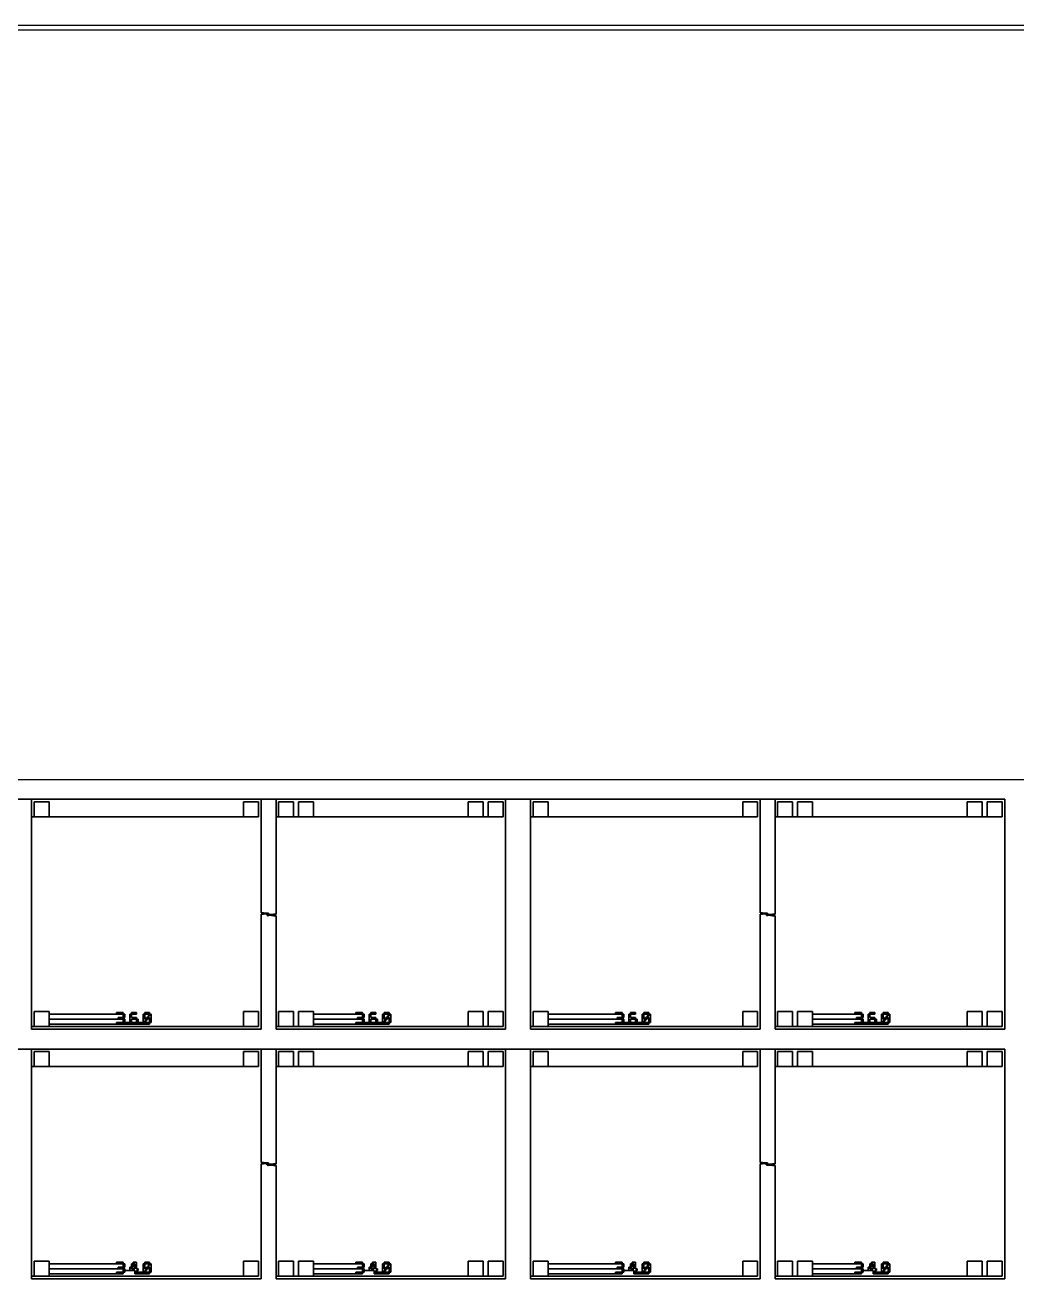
# Model space of a CAD drawing. Extents: x -10 to 10010, y -10 to 10010.
# Drawn here: x 6487 to 8474, y 7480 to 10010 of the extents above; entities that cross this region are included whole.
import ezdxf

# ---------------------------------------------------------------- set-up
doc = ezdxf.new("R2010")
doc.units = 0
for name, color, linetype in [('L0D0', 1, 'CONTINUOUS'), ('L100D0', 9, 'CONTINUOUS'), ('L10D0', 8, 'CONTINUOUS'), ('L5D0', 4, 'CONTINUOUS'), ('L6D0', 5, 'CONTINUOUS'), ('L7D0', 6, 'CONTINUOUS'), ('L8D0', 7, 'CONTINUOUS')]:
    doc.layers.add(name, color=color, linetype=linetype)

msp = doc.modelspace()

# ---------------------------------------------------------------- linework, layer by layer
at = {"layer": 'L0D0'}
msp.add_lwpolyline([(-10, -10), (-10, 0), (0, 0), (10000, 0), (10000, 10000), (0, 10000), (0, 0), (-10, 0), (-10, 10010), (10010, 10010), (10010, -10)], close=True, dxfattribs=at)
at = {"layer": 'L100D0'}
for points in [[(1475, 8500), (8500, 8500), (8500, 1475), (1475, 1475)], [(6450, 8460), (6500, 8460), (6500, 8000), (6960, 8000), (6960, 8230), (6965, 8230), (6973, 8230.75), (6974.8, 8230.75), (6974.8, 8232.25), (6973, 8232.25), (6965, 8233), (6960, 8233), (6960, 8460), (6990, 8460), (6990, 8230), (6985, 8230), (6977, 8229.25), (6975.2, 8229.25), (6975.2, 8227.75), (6977, 8227.75), (6985, 8227), (6990, 8227), (6990, 8000), (7450, 8000), (7450, 8460), (7500, 8460), (7500, 8000), (7960, 8000), (7960, 8230), (7965, 8230), (7973, 8230.75), (7974.8, 8230.75), (7974.8, 8232.25), (7973, 8232.25), (7965, 8233), (7960, 8233), (7960, 8460), (7990, 8460), (7990, 8230), (7985, 8230), (7977, 8229.25), (7975.2, 8229.25), (7975.2, 8227.75), (7977, 8227.75), (7985, 8227), (7990, 8227), (7990, 8000), (8450, 8000), (8450, 8460), (1475, 8460)], [(6450, 7960), (6500, 7960), (6500, 7500), (6960, 7500), (6960, 7730), (6965, 7730), (6973, 7730.75), (6974.8, 7730.75), (6974.8, 7732.25), (6973, 7732.25), (6965, 7733), (6960, 7733), (6960, 7960), (6990, 7960), (6990, 7730), (6985, 7730), (6977, 7729.25), (6975.2, 7729.25), (6975.2, 7727.75), (6977, 7727.75), (6985, 7727), (6990, 7727), (6990, 7500), (7450, 7500), (7450, 7960), (7500, 7960), (7500, 7500), (7960, 7500), (7960, 7730), (7965, 7730), (7973, 7730.75), (7974.8, 7730.75), (7974.8, 7732.25), (7973, 7732.25), (7965, 7733), (7960, 7733), (7960, 7960), (7990, 7960), (7990, 7730), (7985, 7730), (7977, 7729.25), (7975.2, 7729.25), (7975.2, 7727.75), (7977, 7727.75), (7985, 7727), (7990, 7727), (7990, 7500), (8450, 7500), (8450, 7960), (1475, 7960)]]:
    msp.add_lwpolyline(points, dxfattribs=at)
for points in [[(6505, 8425), (6505, 8455), (6535, 8455), (6535, 8425)], [(6925, 8425), (6925, 8455), (6955, 8455), (6955, 8425)], [(6995, 8425), (6995, 8455), (7025, 8455), (7025, 8425)], [(7035, 8425), (7035, 8455), (7065, 8455), (7065, 8425)], [(7375, 8425), (7375, 8455), (7405, 8455), (7405, 8425)], [(7415, 8425), (7415, 8455), (7445, 8455), (7445, 8425)], [(7505, 8425), (7505, 8455), (7535, 8455), (7535, 8425)], [(7925, 8425), (7925, 8455), (7955, 8455), (7955, 8425)], [(7995, 8425), (7995, 8455), (8025, 8455), (8025, 8425)], [(8035, 8425), (8035, 8455), (8065, 8455), (8065, 8425)], [(8375, 8425), (8375, 8455), (8405, 8455), (8405, 8425)], [(8415, 8425), (8415, 8455), (8445, 8455), (8445, 8425)], [(6505, 8005), (6505, 8035), (6535, 8035), (6535, 8005)], [(6670, 8029.667), (6670, 8033), (6683.333, 8033), (6683.333, 8029.667)], [(6673.333, 8019.667), (6673.333, 8023), (6683.333, 8023), (6683.333, 8019.667)], [(6683.333, 8023), (6683.333, 8029.667), (6686.667, 8029.667), (6686.667, 8023)], [(6696.667, 8013), (6696.667, 8029.667), (6700, 8029.667), (6700, 8023), (6710, 8023), (6710, 8019.667), (6700, 8019.667), (6700, 8013)], [(6700, 8029.667), (6700, 8033), (6710, 8033), (6710, 8029.667)], [(6723.333, 8013), (6723.333, 8029.667), (6726.667, 8029.667), (6726.667, 8019.667), (6730, 8019.667), (6730, 8016.333), (6726.667, 8016.333), (6726.667, 8013)], [(6726.667, 8029.667), (6726.667, 8033), (6736.667, 8033), (6736.667, 8029.667)], [(6730, 8019.667), (6730, 8023), (6733.333, 8023), (6733.333, 8019.667)], [(6736.667, 8013), (6736.667, 8023), (6733.333, 8023), (6733.333, 8026.333), (6736.667, 8026.333), (6736.667, 8029.667), (6740, 8029.667), (6740, 8013)], [(6925, 8005), (6925, 8035), (6955, 8035), (6955, 8005)], [(6995, 8005), (6995, 8035), (7025, 8035), (7025, 8005)], [(7035, 8005), (7035, 8035), (7065, 8035), (7065, 8005)], [(7150, 8029.667), (7150, 8033), (7163.333, 8033), (7163.333, 8029.667)], [(7153.333, 8019.667), (7153.333, 8023), (7163.333, 8023), (7163.333, 8019.667)], [(7163.333, 8023), (7163.333, 8029.667), (7166.667, 8029.667), (7166.667, 8023)], [(7176.667, 8013), (7176.667, 8029.667), (7180, 8029.667), (7180, 8023), (7190, 8023), (7190, 8019.667), (7180, 8019.667), (7180, 8013)], [(7180, 8029.667), (7180, 8033), (7190, 8033), (7190, 8029.667)], [(7203.333, 8013), (7203.333, 8029.667), (7206.667, 8029.667), (7206.667, 8019.667), (7210, 8019.667), (7210, 8016.333), (7206.667, 8016.333), (7206.667, 8013)], [(7206.667, 8029.667), (7206.667, 8033), (7216.667, 8033), (7216.667, 8029.667)], [(7210, 8019.667), (7210, 8023), (7213.333, 8023), (7213.333, 8019.667)], [(7216.667, 8013), (7216.667, 8023), (7213.333, 8023), (7213.333, 8026.333), (7216.667, 8026.333), (7216.667, 8029.667), (7220, 8029.667), (7220, 8013)], [(7375, 8005), (7375, 8035), (7405, 8035), (7405, 8005)], [(7415, 8005), (7415, 8035), (7445, 8035), (7445, 8005)], [(7505, 8005), (7505, 8035), (7535, 8035), (7535, 8005)], [(7670, 8029.667), (7670, 8033), (7683.333, 8033), (7683.333, 8029.667)], [(7673.333, 8019.667), (7673.333, 8023), (7683.333, 8023), (7683.333, 8019.667)], [(7683.333, 8023), (7683.333, 8029.667), (7686.667, 8029.667), (7686.667, 8023)], [(7696.667, 8013), (7696.667, 8029.667), (7700, 8029.667), (7700, 8023), (7710, 8023), (7710, 8019.667), (7700, 8019.667), (7700, 8013)], [(7700, 8029.667), (7700, 8033), (7710, 8033), (7710, 8029.667)], [(7723.333, 8013), (7723.333, 8029.667), (7726.667, 8029.667), (7726.667, 8019.667), (7730, 8019.667), (7730, 8016.333), (7726.667, 8016.333), (7726.667, 8013)], [(7726.667, 8029.667), (7726.667, 8033), (7736.667, 8033), (7736.667, 8029.667)], [(7730, 8019.667), (7730, 8023), (7733.333, 8023), (7733.333, 8019.667)], [(7736.667, 8013), (7736.667, 8023), (7733.333, 8023), (7733.333, 8026.333), (7736.667, 8026.333), (7736.667, 8029.667), (7740, 8029.667), (7740, 8013)], [(7925, 8005), (7925, 8035), (7955, 8035), (7955, 8005)], [(7995, 8005), (7995, 8035), (8025, 8035), (8025, 8005)], [(8035, 8005), (8035, 8035), (8065, 8035), (8065, 8005)], [(8150, 8029.667), (8150, 8033), (8163.333, 8033), (8163.333, 8029.667)], [(8153.333, 8019.667), (8153.333, 8023), (8163.333, 8023), (8163.333, 8019.667)], [(8163.333, 8023), (8163.333, 8029.667), (8166.667, 8029.667), (8166.667, 8023)], [(8176.667, 8013), (8176.667, 8029.667), (8180, 8029.667), (8180, 8023), (8190, 8023), (8190, 8019.667), (8180, 8019.667), (8180, 8013)], [(8180, 8029.667), (8180, 8033), (8190, 8033), (8190, 8029.667)], [(8203.333, 8013), (8203.333, 8029.667), (8206.667, 8029.667), (8206.667, 8019.667), (8210, 8019.667), (8210, 8016.333), (8206.667, 8016.333), (8206.667, 8013)], [(8206.667, 8029.667), (8206.667, 8033), (8216.667, 8033), (8216.667, 8029.667)], [(8210, 8019.667), (8210, 8023), (8213.333, 8023), (8213.333, 8019.667)], [(8216.667, 8013), (8216.667, 8023), (8213.333, 8023), (8213.333, 8026.333), (8216.667, 8026.333), (8216.667, 8029.667), (8220, 8029.667), (8220, 8013)], [(8375, 8005), (8375, 8035), (8405, 8035), (8405, 8005)], [(8415, 8005), (8415, 8035), (8445, 8035), (8445, 8005)], [(6670, 8009.667), (6670, 8013), (6683.333, 8013), (6683.333, 8009.667)], [(6683.333, 8013), (6683.333, 8019.667), (6686.667, 8019.667), (6686.667, 8013)], [(6700, 8009.667), (6700, 8013), (6710, 8013), (6710, 8009.667)], [(6710, 8013), (6710, 8019.667), (6713.333, 8019.667), (6713.333, 8013)], [(6726.667, 8009.667), (6726.667, 8013), (6736.667, 8013), (6736.667, 8009.667)], [(7150, 8009.667), (7150, 8013), (7163.333, 8013), (7163.333, 8009.667)], [(7163.333, 8013), (7163.333, 8019.667), (7166.667, 8019.667), (7166.667, 8013)], [(7180, 8009.667), (7180, 8013), (7190, 8013), (7190, 8009.667)], [(7190, 8013), (7190, 8019.667), (7193.333, 8019.667), (7193.333, 8013)], [(7206.667, 8009.667), (7206.667, 8013), (7216.667, 8013), (7216.667, 8009.667)], [(7670, 8009.667), (7670, 8013), (7683.333, 8013), (7683.333, 8009.667)], [(7683.333, 8013), (7683.333, 8019.667), (7686.667, 8019.667), (7686.667, 8013)], [(7700, 8009.667), (7700, 8013), (7710, 8013), (7710, 8009.667)], [(7710, 8013), (7710, 8019.667), (7713.333, 8019.667), (7713.333, 8013)], [(7726.667, 8009.667), (7726.667, 8013), (7736.667, 8013), (7736.667, 8009.667)], [(8150, 8009.667), (8150, 8013), (8163.333, 8013), (8163.333, 8009.667)], [(8163.333, 8013), (8163.333, 8019.667), (8166.667, 8019.667), (8166.667, 8013)], [(8180, 8009.667), (8180, 8013), (8190, 8013), (8190, 8009.667)], [(8190, 8013), (8190, 8019.667), (8193.333, 8019.667), (8193.333, 8013)], [(8206.667, 8009.667), (8206.667, 8013), (8216.667, 8013), (8216.667, 8009.667)], [(6505, 7925), (6505, 7955), (6535, 7955), (6535, 7925)], [(6925, 7925), (6925, 7955), (6955, 7955), (6955, 7925)], [(6995, 7925), (6995, 7955), (7025, 7955), (7025, 7925)], [(7035, 7925), (7035, 7955), (7065, 7955), (7065, 7925)], [(7375, 7925), (7375, 7955), (7405, 7955), (7405, 7925)], [(7415, 7925), (7415, 7955), (7445, 7955), (7445, 7925)], [(7505, 7925), (7505, 7955), (7535, 7955), (7535, 7925)], [(7925, 7925), (7925, 7955), (7955, 7955), (7955, 7925)], [(7995, 7925), (7995, 7955), (8025, 7955), (8025, 7925)], [(8035, 7925), (8035, 7955), (8065, 7955), (8065, 7925)], [(8375, 7925), (8375, 7955), (8405, 7955), (8405, 7925)], [(8415, 7925), (8415, 7955), (8445, 7955), (8445, 7925)], [(6505, 7505), (6505, 7535), (6535, 7535), (6535, 7505)], [(6670, 7529.667), (6670, 7533), (6683.333, 7533), (6683.333, 7529.667)], [(6673.333, 7519.667), (6673.333, 7523), (6683.333, 7523), (6683.333, 7519.667)], [(6683.333, 7523), (6683.333, 7529.667), (6686.667, 7529.667), (6686.667, 7523)], [(6683.333, 7513), (6683.333, 7519.667), (6686.667, 7519.667), (6686.667, 7513)], [(6706.667, 7509.667), (6706.667, 7516.333), (6696.667, 7516.333), (6696.667, 7523), (6700, 7523), (6700, 7519.667), (6706.667, 7519.667), (6706.667, 7529.667), (6703.333, 7529.667), (6703.333, 7533), (6710, 7533), (6710, 7519.667), (6713.333, 7519.667), (6713.333, 7516.333), (6710, 7516.333), (6710, 7509.667)], [(6700, 7523), (6700, 7529.667), (6703.333, 7529.667), (6703.333, 7523)], [(6723.333, 7513), (6723.333, 7529.667), (6726.667, 7529.667), (6726.667, 7519.667), (6730, 7519.667), (6730, 7516.333), (6726.667, 7516.333), (6726.667, 7513)], [(6726.667, 7529.667), (6726.667, 7533), (6736.667, 7533), (6736.667, 7529.667)], [(6730, 7519.667), (6730, 7523), (6733.333, 7523), (6733.333, 7519.667)], [(6736.667, 7513), (6736.667, 7523), (6733.333, 7523), (6733.333, 7526.333), (6736.667, 7526.333), (6736.667, 7529.667), (6740, 7529.667), (6740, 7513)], [(6925, 7505), (6925, 7535), (6955, 7535), (6955, 7505)], [(6995, 7505), (6995, 7535), (7025, 7535), (7025, 7505)], [(7035, 7505), (7035, 7535), (7065, 7535), (7065, 7505)], [(7150, 7529.667), (7150, 7533), (7163.333, 7533), (7163.333, 7529.667)], [(7153.333, 7519.667), (7153.333, 7523), (7163.333, 7523), (7163.333, 7519.667)], [(7163.333, 7523), (7163.333, 7529.667), (7166.667, 7529.667), (7166.667, 7523)], [(7163.333, 7513), (7163.333, 7519.667), (7166.667, 7519.667), (7166.667, 7513)], [(7186.667, 7509.667), (7186.667, 7516.333), (7176.667, 7516.333), (7176.667, 7523), (7180, 7523), (7180, 7519.667), (7186.667, 7519.667), (7186.667, 7529.667), (7183.333, 7529.667), (7183.333, 7533), (7190, 7533), (7190, 7519.667), (7193.333, 7519.667), (7193.333, 7516.333), (7190, 7516.333), (7190, 7509.667)], [(7180, 7523), (7180, 7529.667), (7183.333, 7529.667), (7183.333, 7523)], [(7203.333, 7513), (7203.333, 7529.667), (7206.667, 7529.667), (7206.667, 7519.667), (7210, 7519.667), (7210, 7516.333), (7206.667, 7516.333), (7206.667, 7513)], [(7206.667, 7529.667), (7206.667, 7533), (7216.667, 7533), (7216.667, 7529.667)], [(7210, 7519.667), (7210, 7523), (7213.333, 7523), (7213.333, 7519.667)], [(7216.667, 7513), (7216.667, 7523), (7213.333, 7523), (7213.333, 7526.333), (7216.667, 7526.333), (7216.667, 7529.667), (7220, 7529.667), (7220, 7513)], [(7375, 7505), (7375, 7535), (7405, 7535), (7405, 7505)], [(7415, 7505), (7415, 7535), (7445, 7535), (7445, 7505)], [(7505, 7505), (7505, 7535), (7535, 7535), (7535, 7505)], [(7670, 7529.667), (7670, 7533), (7683.333, 7533), (7683.333, 7529.667)], [(7673.333, 7519.667), (7673.333, 7523), (7683.333, 7523), (7683.333, 7519.667)], [(7683.333, 7523), (7683.333, 7529.667), (7686.667, 7529.667), (7686.667, 7523)], [(7683.333, 7513), (7683.333, 7519.667), (7686.667, 7519.667), (7686.667, 7513)], [(7706.667, 7509.667), (7706.667, 7516.333), (7696.667, 7516.333), (7696.667, 7523), (7700, 7523), (7700, 7519.667), (7706.667, 7519.667), (7706.667, 7529.667), (7703.333, 7529.667), (7703.333, 7533), (7710, 7533), (7710, 7519.667), (7713.333, 7519.667), (7713.333, 7516.333), (7710, 7516.333), (7710, 7509.667)], [(7700, 7523), (7700, 7529.667), (7703.333, 7529.667), (7703.333, 7523)], [(7723.333, 7513), (7723.333, 7529.667), (7726.667, 7529.667), (7726.667, 7519.667), (7730, 7519.667), (7730, 7516.333), (7726.667, 7516.333), (7726.667, 7513)], [(7726.667, 7529.667), (7726.667, 7533), (7736.667, 7533), (7736.667, 7529.667)], [(7730, 7519.667), (7730, 7523), (7733.333, 7523), (7733.333, 7519.667)], [(7736.667, 7513), (7736.667, 7523), (7733.333, 7523), (7733.333, 7526.333), (7736.667, 7526.333), (7736.667, 7529.667), (7740, 7529.667), (7740, 7513)], [(7925, 7505), (7925, 7535), (7955, 7535), (7955, 7505)], [(7995, 7505), (7995, 7535), (8025, 7535), (8025, 7505)], [(8035, 7505), (8035, 7535), (8065, 7535), (8065, 7505)], [(8150, 7529.667), (8150, 7533), (8163.333, 7533), (8163.333, 7529.667)], [(8153.333, 7519.667), (8153.333, 7523), (8163.333, 7523), (8163.333, 7519.667)], [(8163.333, 7523), (8163.333, 7529.667), (8166.667, 7529.667), (8166.667, 7523)], [(8163.333, 7513), (8163.333, 7519.667), (8166.667, 7519.667), (8166.667, 7513)], [(8186.667, 7509.667), (8186.667, 7516.333), (8176.667, 7516.333), (8176.667, 7523), (8180, 7523), (8180, 7519.667), (8186.667, 7519.667), (8186.667, 7529.667), (8183.333, 7529.667), (8183.333, 7533), (8190, 7533), (8190, 7519.667), (8193.333, 7519.667), (8193.333, 7516.333), (8190, 7516.333), (8190, 7509.667)], [(8180, 7523), (8180, 7529.667), (8183.333, 7529.667), (8183.333, 7523)], [(8203.333, 7513), (8203.333, 7529.667), (8206.667, 7529.667), (8206.667, 7519.667), (8210, 7519.667), (8210, 7516.333), (8206.667, 7516.333), (8206.667, 7513)], [(8206.667, 7529.667), (8206.667, 7533), (8216.667, 7533), (8216.667, 7529.667)], [(8210, 7519.667), (8210, 7523), (8213.333, 7523), (8213.333, 7519.667)], [(8216.667, 7513), (8216.667, 7523), (8213.333, 7523), (8213.333, 7526.333), (8216.667, 7526.333), (8216.667, 7529.667), (8220, 7529.667), (8220, 7513)], [(8375, 7505), (8375, 7535), (8405, 7535), (8405, 7505)], [(8415, 7505), (8415, 7535), (8445, 7535), (8445, 7505)], [(6670, 7509.667), (6670, 7513), (6683.333, 7513), (6683.333, 7509.667)], [(6726.667, 7509.667), (6726.667, 7513), (6736.667, 7513), (6736.667, 7509.667)], [(7150, 7509.667), (7150, 7513), (7163.333, 7513), (7163.333, 7509.667)], [(7206.667, 7509.667), (7206.667, 7513), (7216.667, 7513), (7216.667, 7509.667)], [(7670, 7509.667), (7670, 7513), (7683.333, 7513), (7683.333, 7509.667)], [(7726.667, 7509.667), (7726.667, 7513), (7736.667, 7513), (7736.667, 7509.667)], [(8150, 7509.667), (8150, 7513), (8163.333, 7513), (8163.333, 7509.667)], [(8206.667, 7509.667), (8206.667, 7513), (8216.667, 7513), (8216.667, 7509.667)]]:
    msp.add_lwpolyline(points, close=True, dxfattribs=at)
at = {"layer": 'L10D0'}
msp.add_lwpolyline([(1475, 1475), (1475, 8500), (8500, 8500), (8500, 1475)], close=True, dxfattribs=at)
at = {"layer": 'L5D0'}
for points in [[(6500, 8000), (6500, 8005), (6505, 8005), (6535, 8005), (6925, 8005), (6955, 8005), (6955, 8035), (6925, 8035), (6925, 8005), (6535, 8005), (6535, 8009.667), (6670, 8009.667), (6683.333, 8009.667), (6700, 8009.667), (6710, 8009.667), (6726.667, 8009.667), (6736.667, 8009.667), (6736.667, 8013), (6726.667, 8013), (6726.667, 8009.667), (6710, 8009.667), (6710, 8013), (6700, 8013), (6700, 8009.667), (6683.333, 8009.667), (6683.333, 8013), (6686.667, 8013), (6696.667, 8013), (6700, 8013), (6710, 8013), (6713.333, 8013), (6723.333, 8013), (6726.667, 8013), (6726.667, 8016.333), (6730, 8016.333), (6730, 8019.667), (6726.667, 8019.667), (6730, 8019.667), (6733.333, 8019.667), (6733.333, 8023), (6736.667, 8023), (6736.667, 8013), (6740, 8013), (6740, 8029.667), (6736.667, 8029.667), (6736.667, 8026.333), (6733.333, 8026.333), (6733.333, 8023), (6730, 8023), (6730, 8019.667), (6726.667, 8019.667), (6726.667, 8029.667), (6736.667, 8029.667), (6736.667, 8033), (6726.667, 8033), (6726.667, 8029.667), (6723.333, 8029.667), (6723.333, 8013), (6713.333, 8013), (6713.333, 8019.667), (6710, 8019.667), (6710, 8013), (6700, 8013), (6700, 8019.667), (6710, 8019.667), (6710, 8023), (6700, 8023), (6700, 8029.667), (6710, 8029.667), (6710, 8033), (6700, 8033), (6700, 8029.667), (6696.667, 8029.667), (6696.667, 8013), (6686.667, 8013), (6686.667, 8019.667), (6683.333, 8019.667), (6683.333, 8013), (6670, 8013), (6670, 8009.667), (6535, 8009.667), (6535, 8019.667), (6673.333, 8019.667), (6683.333, 8019.667), (6683.333, 8023), (6686.667, 8023), (6686.667, 8029.667), (6683.333, 8029.667), (6683.333, 8023), (6673.333, 8023), (6673.333, 8019.667), (6535, 8019.667), (6535, 8029.667), (6670, 8029.667), (6683.333, 8029.667), (6683.333, 8033), (6670, 8033), (6670, 8029.667), (6535, 8029.667), (6535, 8035), (6505, 8035), (6505, 8005), (6500, 8005), (6500, 8425), (6505, 8425), (6535, 8425), (6925, 8425), (6955, 8425), (6955, 8455), (6925, 8455), (6925, 8425), (6535, 8425), (6535, 8455), (6505, 8455), (6505, 8425), (6500, 8425), (6500, 8460), (6960, 8460), (6960, 8233), (6965, 8233), (6973, 8232.25), (6974.8, 8232.25), (6974.8, 8230.75), (6973, 8230.75), (6965, 8230), (6960, 8230), (6960, 8000)], [(6990, 8000), (6990, 8005), (6995, 8005), (7025, 8005), (7035, 8005), (7065, 8005), (7375, 8005), (7405, 8005), (7415, 8005), (7445, 8005), (7445, 8035), (7415, 8035), (7415, 8005), (7405, 8005), (7405, 8035), (7375, 8035), (7375, 8005), (7065, 8005), (7065, 8009.667), (7150, 8009.667), (7163.333, 8009.667), (7180, 8009.667), (7190, 8009.667), (7206.667, 8009.667), (7216.667, 8009.667), (7216.667, 8013), (7206.667, 8013), (7206.667, 8009.667), (7190, 8009.667), (7190, 8013), (7180, 8013), (7180, 8009.667), (7163.333, 8009.667), (7163.333, 8013), (7166.667, 8013), (7176.667, 8013), (7180, 8013), (7190, 8013), (7193.333, 8013), (7203.333, 8013), (7206.667, 8013), (7206.667, 8016.333), (7210, 8016.333), (7210, 8019.667), (7206.667, 8019.667), (7210, 8019.667), (7213.333, 8019.667), (7213.333, 8023), (7216.667, 8023), (7216.667, 8013), (7220, 8013), (7220, 8029.667), (7216.667, 8029.667), (7216.667, 8026.333), (7213.333, 8026.333), (7213.333, 8023), (7210, 8023), (7210, 8019.667), (7206.667, 8019.667), (7206.667, 8029.667), (7216.667, 8029.667), (7216.667, 8033), (7206.667, 8033), (7206.667, 8029.667), (7203.333, 8029.667), (7203.333, 8013), (7193.333, 8013), (7193.333, 8019.667), (7190, 8019.667), (7190, 8013), (7180, 8013), (7180, 8019.667), (7190, 8019.667), (7190, 8023), (7180, 8023), (7180, 8029.667), (7190, 8029.667), (7190, 8033), (7180, 8033), (7180, 8029.667), (7176.667, 8029.667), (7176.667, 8013), (7166.667, 8013), (7166.667, 8019.667), (7163.333, 8019.667), (7163.333, 8013), (7150, 8013), (7150, 8009.667), (7065, 8009.667), (7065, 8019.667), (7153.333, 8019.667), (7163.333, 8019.667), (7163.333, 8023), (7166.667, 8023), (7166.667, 8029.667), (7163.333, 8029.667), (7163.333, 8023), (7153.333, 8023), (7153.333, 8019.667), (7065, 8019.667), (7065, 8029.667), (7150, 8029.667), (7163.333, 8029.667), (7163.333, 8033), (7150, 8033), (7150, 8029.667), (7065, 8029.667), (7065, 8035), (7035, 8035), (7035, 8005), (7025, 8005), (7025, 8035), (6995, 8035), (6995, 8005), (6990, 8005), (6990, 8227), (6985, 8227), (6977, 8227.75), (6975.2, 8227.75), (6975.2, 8229.25), (6977, 8229.25), (6985, 8230), (6990, 8230), (6990, 8425), (6995, 8425), (7025, 8425), (7035, 8425), (7065, 8425), (7375, 8425), (7405, 8425), (7415, 8425), (7445, 8425), (7445, 8455), (7415, 8455), (7415, 8425), (7405, 8425), (7405, 8455), (7375, 8455), (7375, 8425), (7065, 8425), (7065, 8455), (7035, 8455), (7035, 8425), (7025, 8425), (7025, 8455), (6995, 8455), (6995, 8425), (6990, 8425), (6990, 8460), (7450, 8460), (7450, 8000)], [(7500, 8000), (7500, 8005), (7505, 8005), (7535, 8005), (7925, 8005), (7955, 8005), (7955, 8035), (7925, 8035), (7925, 8005), (7535, 8005), (7535, 8009.667), (7670, 8009.667), (7683.333, 8009.667), (7700, 8009.667), (7710, 8009.667), (7726.667, 8009.667), (7736.667, 8009.667), (7736.667, 8013), (7726.667, 8013), (7726.667, 8009.667), (7710, 8009.667), (7710, 8013), (7700, 8013), (7700, 8009.667), (7683.333, 8009.667), (7683.333, 8013), (7686.667, 8013), (7696.667, 8013), (7700, 8013), (7710, 8013), (7713.333, 8013), (7723.333, 8013), (7726.667, 8013), (7726.667, 8016.333), (7730, 8016.333), (7730, 8019.667), (7726.667, 8019.667), (7730, 8019.667), (7733.333, 8019.667), (7733.333, 8023), (7736.667, 8023), (7736.667, 8013), (7740, 8013), (7740, 8029.667), (7736.667, 8029.667), (7736.667, 8026.333), (7733.333, 8026.333), (7733.333, 8023), (7730, 8023), (7730, 8019.667), (7726.667, 8019.667), (7726.667, 8029.667), (7736.667, 8029.667), (7736.667, 8033), (7726.667, 8033), (7726.667, 8029.667), (7723.333, 8029.667), (7723.333, 8013), (7713.333, 8013), (7713.333, 8019.667), (7710, 8019.667), (7710, 8013), (7700, 8013), (7700, 8019.667), (7710, 8019.667), (7710, 8023), (7700, 8023), (7700, 8029.667), (7710, 8029.667), (7710, 8033), (7700, 8033), (7700, 8029.667), (7696.667, 8029.667), (7696.667, 8013), (7686.667, 8013), (7686.667, 8019.667), (7683.333, 8019.667), (7683.333, 8013), (7670, 8013), (7670, 8009.667), (7535, 8009.667), (7535, 8019.667), (7673.333, 8019.667), (7683.333, 8019.667), (7683.333, 8023), (7686.667, 8023), (7686.667, 8029.667), (7683.333, 8029.667), (7683.333, 8023), (7673.333, 8023), (7673.333, 8019.667), (7535, 8019.667), (7535, 8029.667), (7670, 8029.667), (7683.333, 8029.667), (7683.333, 8033), (7670, 8033), (7670, 8029.667), (7535, 8029.667), (7535, 8035), (7505, 8035), (7505, 8005), (7500, 8005), (7500, 8425), (7505, 8425), (7535, 8425), (7925, 8425), (7955, 8425), (7955, 8455), (7925, 8455), (7925, 8425), (7535, 8425), (7535, 8455), (7505, 8455), (7505, 8425), (7500, 8425), (7500, 8460), (7960, 8460), (7960, 8233), (7965, 8233), (7973, 8232.25), (7974.8, 8232.25), (7974.8, 8230.75), (7973, 8230.75), (7965, 8230), (7960, 8230), (7960, 8000)], [(7990, 8000), (7990, 8005), (7995, 8005), (8025, 8005), (8035, 8005), (8065, 8005), (8375, 8005), (8405, 8005), (8415, 8005), (8445, 8005), (8445, 8035), (8415, 8035), (8415, 8005), (8405, 8005), (8405, 8035), (8375, 8035), (8375, 8005), (8065, 8005), (8065, 8009.667), (8150, 8009.667), (8163.333, 8009.667), (8180, 8009.667), (8190, 8009.667), (8206.667, 8009.667), (8216.667, 8009.667), (8216.667, 8013), (8206.667, 8013), (8206.667, 8009.667), (8190, 8009.667), (8190, 8013), (8180, 8013), (8180, 8009.667), (8163.333, 8009.667), (8163.333, 8013), (8166.667, 8013), (8176.667, 8013), (8180, 8013), (8190, 8013), (8193.333, 8013), (8203.333, 8013), (8206.667, 8013), (8206.667, 8016.333), (8210, 8016.333), (8210, 8019.667), (8206.667, 8019.667), (8210, 8019.667), (8213.333, 8019.667), (8213.333, 8023), (8216.667, 8023), (8216.667, 8013), (8220, 8013), (8220, 8029.667), (8216.667, 8029.667), (8216.667, 8026.333), (8213.333, 8026.333), (8213.333, 8023), (8210, 8023), (8210, 8019.667), (8206.667, 8019.667), (8206.667, 8029.667), (8216.667, 8029.667), (8216.667, 8033), (8206.667, 8033), (8206.667, 8029.667), (8203.333, 8029.667), (8203.333, 8013), (8193.333, 8013), (8193.333, 8019.667), (8190, 8019.667), (8190, 8013), (8180, 8013), (8180, 8019.667), (8190, 8019.667), (8190, 8023), (8180, 8023), (8180, 8029.667), (8190, 8029.667), (8190, 8033), (8180, 8033), (8180, 8029.667), (8176.667, 8029.667), (8176.667, 8013), (8166.667, 8013), (8166.667, 8019.667), (8163.333, 8019.667), (8163.333, 8013), (8150, 8013), (8150, 8009.667), (8065, 8009.667), (8065, 8019.667), (8153.333, 8019.667), (8163.333, 8019.667), (8163.333, 8023), (8166.667, 8023), (8166.667, 8029.667), (8163.333, 8029.667), (8163.333, 8023), (8153.333, 8023), (8153.333, 8019.667), (8065, 8019.667), (8065, 8029.667), (8150, 8029.667), (8163.333, 8029.667), (8163.333, 8033), (8150, 8033), (8150, 8029.667), (8065, 8029.667), (8065, 8035), (8035, 8035), (8035, 8005), (8025, 8005), (8025, 8035), (7995, 8035), (7995, 8005), (7990, 8005), (7990, 8227), (7985, 8227), (7977, 8227.75), (7975.2, 8227.75), (7975.2, 8229.25), (7977, 8229.25), (7985, 8230), (7990, 8230), (7990, 8425), (7995, 8425), (8025, 8425), (8035, 8425), (8065, 8425), (8375, 8425), (8405, 8425), (8415, 8425), (8445, 8425), (8445, 8455), (8415, 8455), (8415, 8425), (8405, 8425), (8405, 8455), (8375, 8455), (8375, 8425), (8065, 8425), (8065, 8455), (8035, 8455), (8035, 8425), (8025, 8425), (8025, 8455), (7995, 8455), (7995, 8425), (7990, 8425), (7990, 8460), (8450, 8460), (8450, 8000)], [(6500, 7500), (6500, 7505), (6505, 7505), (6535, 7505), (6925, 7505), (6955, 7505), (6955, 7535), (6925, 7535), (6925, 7505), (6535, 7505), (6535, 7509.667), (6670, 7509.667), (6683.333, 7509.667), (6683.333, 7513), (6686.667, 7513), (6686.667, 7516.333), (6696.667, 7516.333), (6706.667, 7516.333), (6706.667, 7509.667), (6710, 7509.667), (6726.667, 7509.667), (6736.667, 7509.667), (6736.667, 7513), (6726.667, 7513), (6726.667, 7509.667), (6710, 7509.667), (6710, 7513), (6723.333, 7513), (6726.667, 7513), (6726.667, 7516.333), (6730, 7516.333), (6730, 7519.667), (6726.667, 7519.667), (6730, 7519.667), (6733.333, 7519.667), (6733.333, 7523), (6736.667, 7523), (6736.667, 7513), (6740, 7513), (6740, 7529.667), (6736.667, 7529.667), (6736.667, 7526.333), (6733.333, 7526.333), (6733.333, 7523), (6730, 7523), (6730, 7519.667), (6726.667, 7519.667), (6726.667, 7529.667), (6736.667, 7529.667), (6736.667, 7533), (6726.667, 7533), (6726.667, 7529.667), (6723.333, 7529.667), (6723.333, 7513), (6710, 7513), (6710, 7516.333), (6713.333, 7516.333), (6713.333, 7519.667), (6710, 7519.667), (6710, 7533), (6703.333, 7533), (6703.333, 7529.667), (6706.667, 7529.667), (6706.667, 7519.667), (6700, 7519.667), (6700, 7523), (6703.333, 7523), (6703.333, 7529.667), (6700, 7529.667), (6700, 7523), (6696.667, 7523), (6696.667, 7516.333), (6686.667, 7516.333), (6686.667, 7519.667), (6683.333, 7519.667), (6683.333, 7513), (6670, 7513), (6670, 7509.667), (6535, 7509.667), (6535, 7519.667), (6673.333, 7519.667), (6683.333, 7519.667), (6683.333, 7523), (6686.667, 7523), (6686.667, 7529.667), (6683.333, 7529.667), (6683.333, 7523), (6673.333, 7523), (6673.333, 7519.667), (6535, 7519.667), (6535, 7529.667), (6670, 7529.667), (6683.333, 7529.667), (6683.333, 7533), (6670, 7533), (6670, 7529.667), (6535, 7529.667), (6535, 7535), (6505, 7535), (6505, 7505), (6500, 7505), (6500, 7925), (6505, 7925), (6535, 7925), (6925, 7925), (6955, 7925), (6955, 7955), (6925, 7955), (6925, 7925), (6535, 7925), (6535, 7955), (6505, 7955), (6505, 7925), (6500, 7925), (6500, 7960), (6960, 7960), (6960, 7733), (6965, 7733), (6973, 7732.25), (6974.8, 7732.25), (6974.8, 7730.75), (6973, 7730.75), (6965, 7730), (6960, 7730), (6960, 7500)], [(6990, 7500), (6990, 7505), (6995, 7505), (7025, 7505), (7035, 7505), (7065, 7505), (7375, 7505), (7405, 7505), (7415, 7505), (7445, 7505), (7445, 7535), (7415, 7535), (7415, 7505), (7405, 7505), (7405, 7535), (7375, 7535), (7375, 7505), (7065, 7505), (7065, 7509.667), (7150, 7509.667), (7163.333, 7509.667), (7163.333, 7513), (7166.667, 7513), (7166.667, 7516.333), (7176.667, 7516.333), (7186.667, 7516.333), (7186.667, 7509.667), (7190, 7509.667), (7206.667, 7509.667), (7216.667, 7509.667), (7216.667, 7513), (7206.667, 7513), (7206.667, 7509.667), (7190, 7509.667), (7190, 7513), (7203.333, 7513), (7206.667, 7513), (7206.667, 7516.333), (7210, 7516.333), (7210, 7519.667), (7206.667, 7519.667), (7210, 7519.667), (7213.333, 7519.667), (7213.333, 7523), (7216.667, 7523), (7216.667, 7513), (7220, 7513), (7220, 7529.667), (7216.667, 7529.667), (7216.667, 7526.333), (7213.333, 7526.333), (7213.333, 7523), (7210, 7523), (7210, 7519.667), (7206.667, 7519.667), (7206.667, 7529.667), (7216.667, 7529.667), (7216.667, 7533), (7206.667, 7533), (7206.667, 7529.667), (7203.333, 7529.667), (7203.333, 7513), (7190, 7513), (7190, 7516.333), (7193.333, 7516.333), (7193.333, 7519.667), (7190, 7519.667), (7190, 7533), (7183.333, 7533), (7183.333, 7529.667), (7186.667, 7529.667), (7186.667, 7519.667), (7180, 7519.667), (7180, 7523), (7183.333, 7523), (7183.333, 7529.667), (7180, 7529.667), (7180, 7523), (7176.667, 7523), (7176.667, 7516.333), (7166.667, 7516.333), (7166.667, 7519.667), (7163.333, 7519.667), (7163.333, 7513), (7150, 7513), (7150, 7509.667), (7065, 7509.667), (7065, 7519.667), (7153.333, 7519.667), (7163.333, 7519.667), (7163.333, 7523), (7166.667, 7523), (7166.667, 7529.667), (7163.333, 7529.667), (7163.333, 7523), (7153.333, 7523), (7153.333, 7519.667), (7065, 7519.667), (7065, 7529.667), (7150, 7529.667), (7163.333, 7529.667), (7163.333, 7533), (7150, 7533), (7150, 7529.667), (7065, 7529.667), (7065, 7535), (7035, 7535), (7035, 7505), (7025, 7505), (7025, 7535), (6995, 7535), (6995, 7505), (6990, 7505), (6990, 7727), (6985, 7727), (6977, 7727.75), (6975.2, 7727.75), (6975.2, 7729.25), (6977, 7729.25), (6985, 7730), (6990, 7730), (6990, 7925), (6995, 7925), (7025, 7925), (7035, 7925), (7065, 7925), (7375, 7925), (7405, 7925), (7415, 7925), (7445, 7925), (7445, 7955), (7415, 7955), (7415, 7925), (7405, 7925), (7405, 7955), (7375, 7955), (7375, 7925), (7065, 7925), (7065, 7955), (7035, 7955), (7035, 7925), (7025, 7925), (7025, 7955), (6995, 7955), (6995, 7925), (6990, 7925), (6990, 7960), (7450, 7960), (7450, 7500)], [(7500, 7500), (7500, 7505), (7505, 7505), (7535, 7505), (7925, 7505), (7955, 7505), (7955, 7535), (7925, 7535), (7925, 7505), (7535, 7505), (7535, 7509.667), (7670, 7509.667), (7683.333, 7509.667), (7683.333, 7513), (7686.667, 7513), (7686.667, 7516.333), (7696.667, 7516.333), (7706.667, 7516.333), (7706.667, 7509.667), (7710, 7509.667), (7726.667, 7509.667), (7736.667, 7509.667), (7736.667, 7513), (7726.667, 7513), (7726.667, 7509.667), (7710, 7509.667), (7710, 7513), (7723.333, 7513), (7726.667, 7513), (7726.667, 7516.333), (7730, 7516.333), (7730, 7519.667), (7726.667, 7519.667), (7730, 7519.667), (7733.333, 7519.667), (7733.333, 7523), (7736.667, 7523), (7736.667, 7513), (7740, 7513), (7740, 7529.667), (7736.667, 7529.667), (7736.667, 7526.333), (7733.333, 7526.333), (7733.333, 7523), (7730, 7523), (7730, 7519.667), (7726.667, 7519.667), (7726.667, 7529.667), (7736.667, 7529.667), (7736.667, 7533), (7726.667, 7533), (7726.667, 7529.667), (7723.333, 7529.667), (7723.333, 7513), (7710, 7513), (7710, 7516.333), (7713.333, 7516.333), (7713.333, 7519.667), (7710, 7519.667), (7710, 7533), (7703.333, 7533), (7703.333, 7529.667), (7706.667, 7529.667), (7706.667, 7519.667), (7700, 7519.667), (7700, 7523), (7703.333, 7523), (7703.333, 7529.667), (7700, 7529.667), (7700, 7523), (7696.667, 7523), (7696.667, 7516.333), (7686.667, 7516.333), (7686.667, 7519.667), (7683.333, 7519.667), (7683.333, 7513), (7670, 7513), (7670, 7509.667), (7535, 7509.667), (7535, 7519.667), (7673.333, 7519.667), (7683.333, 7519.667), (7683.333, 7523), (7686.667, 7523), (7686.667, 7529.667), (7683.333, 7529.667), (7683.333, 7523), (7673.333, 7523), (7673.333, 7519.667), (7535, 7519.667), (7535, 7529.667), (7670, 7529.667), (7683.333, 7529.667), (7683.333, 7533), (7670, 7533), (7670, 7529.667), (7535, 7529.667), (7535, 7535), (7505, 7535), (7505, 7505), (7500, 7505), (7500, 7925), (7505, 7925), (7535, 7925), (7925, 7925), (7955, 7925), (7955, 7955), (7925, 7955), (7925, 7925), (7535, 7925), (7535, 7955), (7505, 7955), (7505, 7925), (7500, 7925), (7500, 7960), (7960, 7960), (7960, 7733), (7965, 7733), (7973, 7732.25), (7974.8, 7732.25), (7974.8, 7730.75), (7973, 7730.75), (7965, 7730), (7960, 7730), (7960, 7500)], [(7990, 7500), (7990, 7505), (7995, 7505), (8025, 7505), (8035, 7505), (8065, 7505), (8375, 7505), (8405, 7505), (8415, 7505), (8445, 7505), (8445, 7535), (8415, 7535), (8415, 7505), (8405, 7505), (8405, 7535), (8375, 7535), (8375, 7505), (8065, 7505), (8065, 7509.667), (8150, 7509.667), (8163.333, 7509.667), (8163.333, 7513), (8166.667, 7513), (8166.667, 7516.333), (8176.667, 7516.333), (8186.667, 7516.333), (8186.667, 7509.667), (8190, 7509.667), (8206.667, 7509.667), (8216.667, 7509.667), (8216.667, 7513), (8206.667, 7513), (8206.667, 7509.667), (8190, 7509.667), (8190, 7513), (8203.333, 7513), (8206.667, 7513), (8206.667, 7516.333), (8210, 7516.333), (8210, 7519.667), (8206.667, 7519.667), (8210, 7519.667), (8213.333, 7519.667), (8213.333, 7523), (8216.667, 7523), (8216.667, 7513), (8220, 7513), (8220, 7529.667), (8216.667, 7529.667), (8216.667, 7526.333), (8213.333, 7526.333), (8213.333, 7523), (8210, 7523), (8210, 7519.667), (8206.667, 7519.667), (8206.667, 7529.667), (8216.667, 7529.667), (8216.667, 7533), (8206.667, 7533), (8206.667, 7529.667), (8203.333, 7529.667), (8203.333, 7513), (8190, 7513), (8190, 7516.333), (8193.333, 7516.333), (8193.333, 7519.667), (8190, 7519.667), (8190, 7533), (8183.333, 7533), (8183.333, 7529.667), (8186.667, 7529.667), (8186.667, 7519.667), (8180, 7519.667), (8180, 7523), (8183.333, 7523), (8183.333, 7529.667), (8180, 7529.667), (8180, 7523), (8176.667, 7523), (8176.667, 7516.333), (8166.667, 7516.333), (8166.667, 7519.667), (8163.333, 7519.667), (8163.333, 7513), (8150, 7513), (8150, 7509.667), (8065, 7509.667), (8065, 7519.667), (8153.333, 7519.667), (8163.333, 7519.667), (8163.333, 7523), (8166.667, 7523), (8166.667, 7529.667), (8163.333, 7529.667), (8163.333, 7523), (8153.333, 7523), (8153.333, 7519.667), (8065, 7519.667), (8065, 7529.667), (8150, 7529.667), (8163.333, 7529.667), (8163.333, 7533), (8150, 7533), (8150, 7529.667), (8065, 7529.667), (8065, 7535), (8035, 7535), (8035, 7505), (8025, 7505), (8025, 7535), (7995, 7535), (7995, 7505), (7990, 7505), (7990, 7727), (7985, 7727), (7977, 7727.75), (7975.2, 7727.75), (7975.2, 7729.25), (7977, 7729.25), (7985, 7730), (7990, 7730), (7990, 7925), (7995, 7925), (8025, 7925), (8035, 7925), (8065, 7925), (8375, 7925), (8405, 7925), (8415, 7925), (8445, 7925), (8445, 7955), (8415, 7955), (8415, 7925), (8405, 7925), (8405, 7955), (8375, 7955), (8375, 7925), (8065, 7925), (8065, 7955), (8035, 7955), (8035, 7925), (8025, 7925), (8025, 7955), (7995, 7955), (7995, 7925), (7990, 7925), (7990, 7960), (8450, 7960), (8450, 7500)]]:
    msp.add_lwpolyline(points, close=True, dxfattribs=at)
at = {"layer": 'L6D0'}
for points in [[(6973.72, 8226.35), (6973.72, 8228.35), (6971.72, 8228.35), (6971.72, 8228.71), (6973.72, 8228.71), (6973.72, 8231.55), (6974.08, 8231.55), (6974.08, 8228.71), (6976.02, 8228.71), (6976.02, 8228.35), (6974.08, 8228.35), (6974.08, 8226.35)], [(7973.72, 8226.35), (7973.72, 8228.35), (7971.72, 8228.35), (7971.72, 8228.71), (7973.72, 8228.71), (7973.72, 8231.55), (7974.08, 8231.55), (7974.08, 8228.71), (7976.02, 8228.71), (7976.02, 8228.35), (7974.08, 8228.35), (7974.08, 8226.35)], [(6973.73, 7726.35), (6973.73, 7728.35), (6971.73, 7728.35), (6971.73, 7728.69), (6973.73, 7728.69), (6973.73, 7731.55), (6974.07, 7731.55), (6974.07, 7728.69), (6976.03, 7728.69), (6976.03, 7728.35), (6974.07, 7728.35), (6974.07, 7726.35)], [(7973.73, 7726.35), (7973.73, 7728.35), (7971.73, 7728.35), (7971.73, 7728.69), (7973.73, 7728.69), (7973.73, 7731.55), (7974.07, 7731.55), (7974.07, 7728.69), (7976.03, 7728.69), (7976.03, 7728.35), (7974.07, 7728.35), (7974.07, 7726.35)]]:
    msp.add_lwpolyline(points, close=True, dxfattribs=at)
at = {"layer": 'L7D0'}
for points in [[(6973.72, 8231.55), (6973.72, 8232.25), (6974.08, 8232.25), (6974.08, 8231.55)], [(6976.02, 8228.35), (6976.02, 8228.71), (6976.72, 8228.71), (6976.72, 8228.35)], [(7973.72, 8231.55), (7973.72, 8232.25), (7974.08, 8232.25), (7974.08, 8231.55)], [(7976.02, 8228.35), (7976.02, 8228.71), (7976.72, 8228.71), (7976.72, 8228.35)], [(6973.73, 7731.55), (6973.73, 7732.25), (6974.07, 7732.25), (6974.07, 7731.55)], [(6976.03, 7728.35), (6976.03, 7728.69), (6976.73, 7728.69), (6976.73, 7728.35)], [(7973.73, 7731.55), (7973.73, 7732.25), (7974.07, 7732.25), (7974.07, 7731.55)], [(7976.03, 7728.35), (7976.03, 7728.69), (7976.73, 7728.69), (7976.73, 7728.35)]]:
    msp.add_lwpolyline(points, close=True, dxfattribs=at)
at = {"layer": 'L8D0'}
for points in [[(6973.3, 8230), (6973.3, 8232.25), (6974.4, 8232.25), (6974.4, 8230)], [(6974.75, 8227.95), (6974.75, 8229.05), (6977, 8229.05), (6977, 8227.95)], [(7973.3, 8230), (7973.3, 8232.25), (7974.4, 8232.25), (7974.4, 8230)], [(7974.75, 8227.95), (7974.75, 8229.05), (7977, 8229.05), (7977, 8227.95)], [(6973.3, 7730), (6973.3, 7732.25), (6974.4, 7732.25), (6974.4, 7730)], [(6974.75, 7727.95), (6974.75, 7729.05), (6977, 7729.05), (6977, 7727.95)], [(7973.3, 7730), (7973.3, 7732.25), (7974.4, 7732.25), (7974.4, 7730)], [(7974.75, 7727.95), (7974.75, 7729.05), (7977, 7729.05), (7977, 7727.95)]]:
    msp.add_lwpolyline(points, close=True, dxfattribs=at)

doc.saveas('drawing.dxf')
